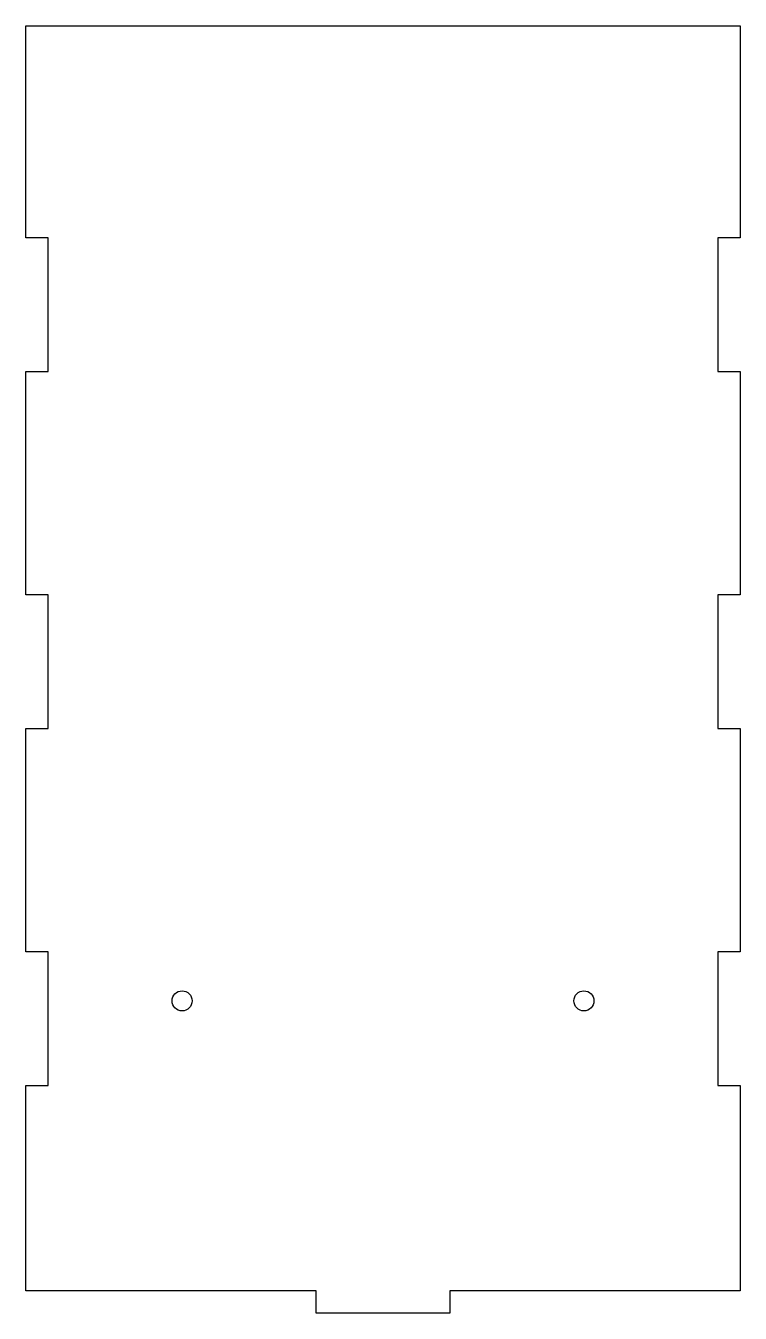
# Model space of a CAD drawing. Header units: millimetres. Extents: x 80 to 240, y 6 to 295.
import ezdxf

# ---------------------------------------------------------------- set-up
doc = ezdxf.new("R2010")
doc.units = ezdxf.units.MM
doc.layers.get('0').update_dxf_attribs({"linetype": 'CONTINUOUS'})

msp = doc.modelspace()

# ---------------------------------------------------------------- linework, layer by layer
msp.add_lwpolyline([(85, 87.5), (80, 87.5), (80, 137.5), (85, 137.5), (85, 167.5), (80, 167.5), (80, 217.5), (85, 217.5), (85, 247.5), (80, 247.5), (80, 295), (240, 295), (240, 247.5), (235, 247.5), (235, 217.5), (240, 217.5), (240, 167.5), (235, 167.5), (235, 137.5), (240, 137.5), (240, 87.5), (235, 87.5), (235, 57.5), (240, 57.5), (240, 11.5), (175, 11.5), (175, 6.5), (145, 6.5), (145, 11.5), (80, 11.5), (80, 57.5), (85, 57.5)], close=True)
for centre in [(115, 76.5), (205, 76.5)]:
    msp.add_circle(centre, 2.25)

doc.saveas('drawing.dxf')
